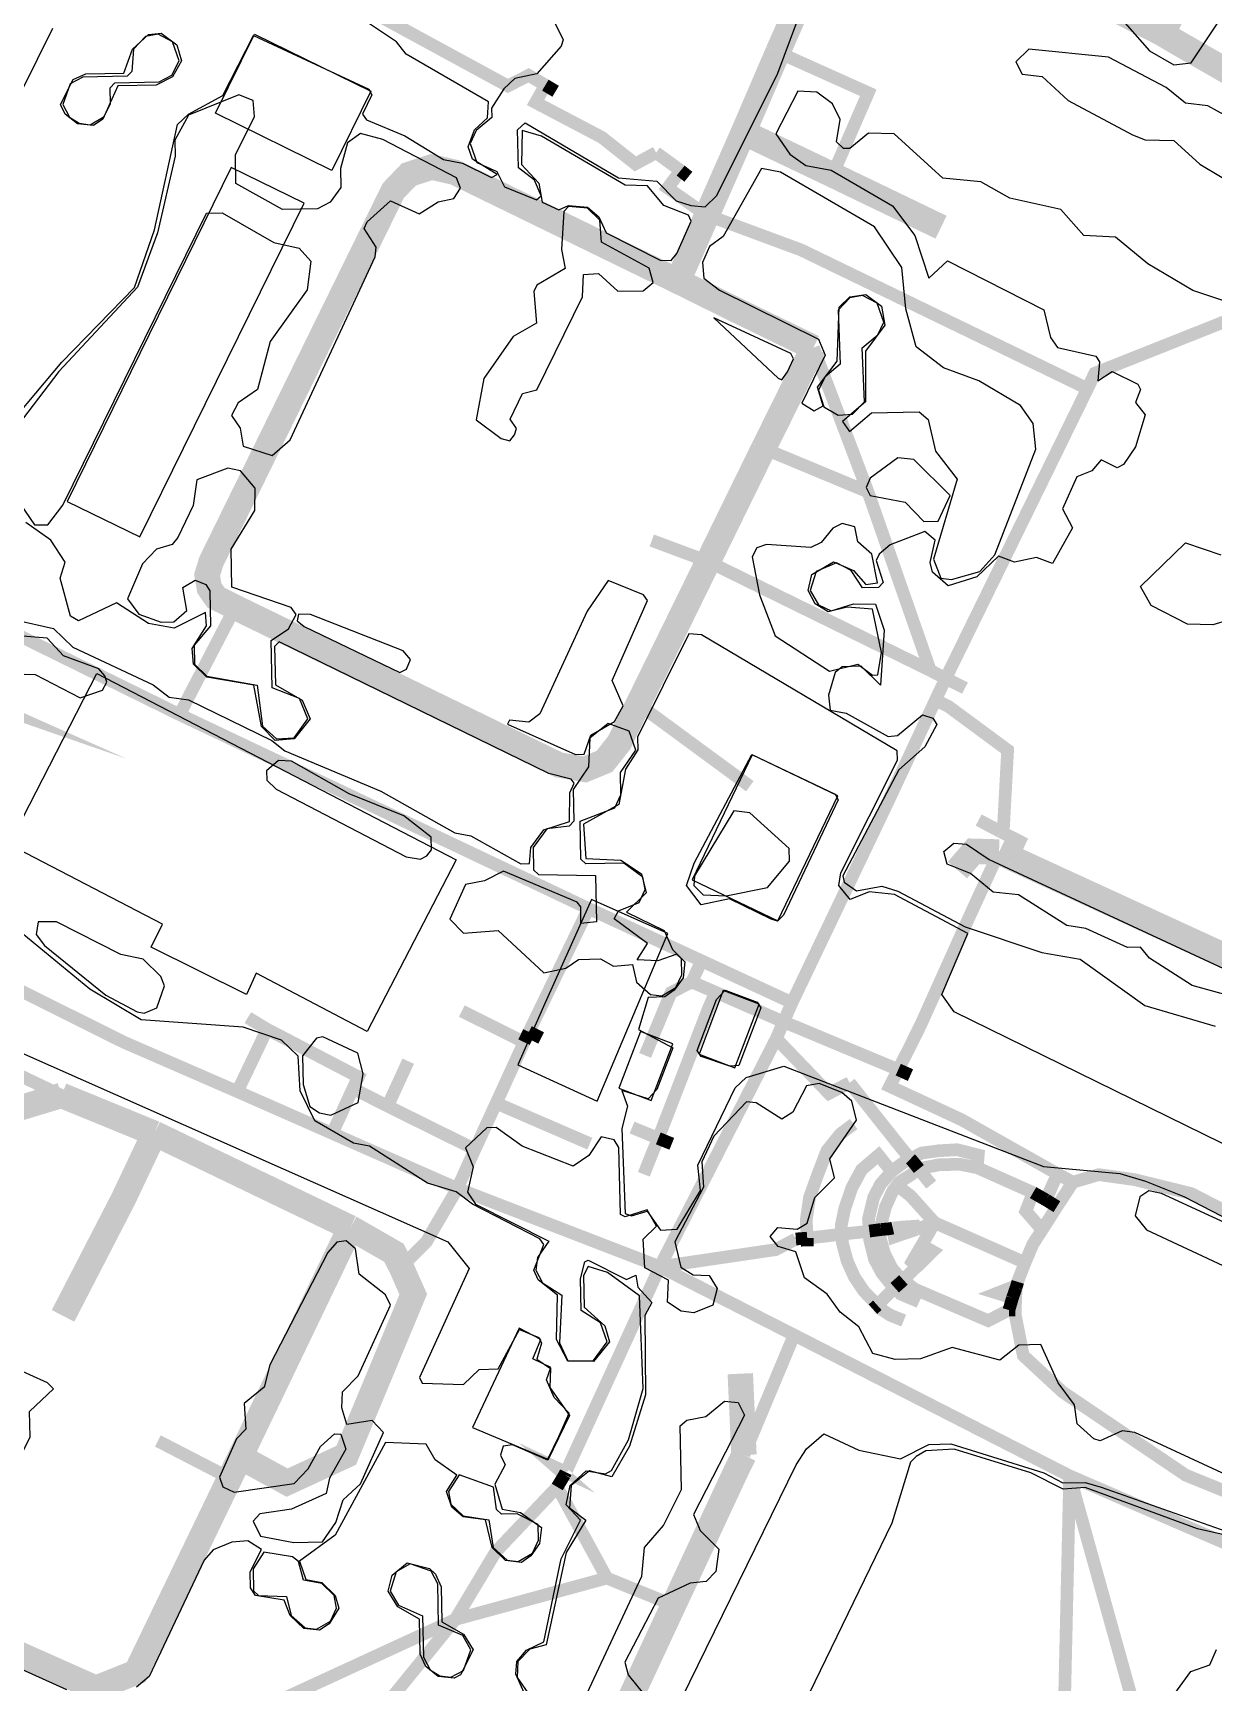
# Model space of a CAD drawing. Extents: x 1764 to 2708, y -3060 to -2272.
# Drawn here: x 2184.8 to 2370.6, y -2792.6 to -2533.1 of the extents above; entities that cross this region are included whole.
import ezdxf

# ---------------------------------------------------------------- set-up
doc = ezdxf.new("R2010")
doc.units = 0
for name, color, linetype in [('DOR_DOROZHKA', 30, 'CONTINUOUS'), ('DOR_LESTNICA', 1, 'CONTINUOUS'), ('DOR_PROEZD', 9, 'CONTINUOUS'), ('PL_DETSKAYA', 3, 'CONTINUOUS'), ('PL_SPORT', 3, 'CONTINUOUS'), ('PL_VORKAUT', 3, 'CONTINUOUS'), ('ZEL_DEREVYA', 94, 'CONTINUOUS'), ('ZEL_TRAVA', 82, 'CONTINUOUS')]:
    doc.layers.add(name, color=color, linetype=linetype)

msp = doc.modelspace()

# ---------------------------------------------------------------- linework, layer by layer
at = {"layer": 'DOR_DOROZHKA', "const_width": 2}
for points in [[(2186.429, -2476.14), (2203.315, -2484.38), (2239.935, -2530.713), (2259.576, -2541.394), (2262.842, -2539.723), (2265.476, -2541.267)], [(2302.083, -2536.074), (2316.329, -2542.469), (2310.705, -2555.398)], [(2282.915, -2551.896), (2279.652, -2553.667), (2274.358, -2549.479), (2263.935, -2544.002), (2265.476, -2541.267)], [(2290.932, -2561.728), (2290.832, -2561.73), (2284.736, -2557.46), (2286.778, -2554.714)], [(2350.853, -2589.048), (2352.001, -2586.622), (2379.678, -2575.619), (2387.707, -2576.746), (2393.815, -2563.107), (2401.569, -2556.136)], [(2290.932, -2561.728), (2305.758, -2567.211), (2350.853, -2589.048)], [(2307.691, -2582.577), (2316.286, -2605.303)], [(2328.526, -2634.654), (2350.853, -2589.048)], [(2299.829, -2598.455), (2316.286, -2605.303)], [(2316.286, -2605.303), (2326.098, -2633.406)], [(2282.233, -2612.943), (2291.109, -2616.253)], [(2291.109, -2616.253), (2326.098, -2633.406)], [(2207.886, -2640.362), (2209.326, -2637.53), (2216.626, -2623.465)], [(2179.065, -2626.177), (2207.886, -2640.362)], [(2174.005, -2637.393), (2177.533, -2638.617), (2174.098, -2637.09)], [(2326.098, -2633.406), (2328.526, -2634.654)], [(2326.9, -2638.091), (2328.526, -2634.654)], [(2328.526, -2634.654), (2331.561, -2636.189)], [(2304.316, -2685.704), (2319.632, -2653.656), (2326.9, -2638.091)], [(2207.886, -2640.362), (2272.279, -2670.888)], [(2280.088, -2638.702), (2297.677, -2651.629)], [(2321.052, -2696.248), (2322.588, -2693.213), (2324.601, -2689.167), (2332.143, -2672.396), (2336.921, -2661.987)], [(2262.894, -2690.301), (2272.279, -2670.888)], [(2272.279, -2670.888), (2290.066, -2679.108)], [(2170.169, -2677.496), (2198.994, -2691.881), (2216.973, -2699.697)], [(2290.066, -2679.108), (2304.316, -2685.704)], [(2281.183, -2694.008), (2285.272, -2684.114), (2288.537, -2682.443)], [(2283.266, -2707.069), (2291.13, -2686.689), (2292.274, -2684.063)], [(2252.317, -2687.027), (2262.128, -2691.918)], [(2302.981, -2688.734), (2304.316, -2685.704)], [(2174.217, -2688.915), (2176.028, -2693.979), (2189.271, -2700.296)], [(2216.973, -2699.697), (2221.663, -2689.891)], [(2218.622, -2688.056), (2221.663, -2689.891)], [(2221.663, -2689.891), (2236.033, -2697.384), (2235.171, -2699.204)], [(2262.128, -2691.918), (2262.894, -2690.301)], [(2262.894, -2690.301), (2264.815, -2691.26)], [(2301.837, -2691.36), (2302.981, -2688.734)], [(2257.733, -2701.518), (2262.128, -2691.918)], [(2283.503, -2727.275), (2301.837, -2691.36)], [(2301.837, -2691.36), (2310.127, -2699.986), (2313.393, -2698.314)], [(2240.634, -2701.987), (2243.883, -2694.914)], [(2346.221, -2712.713), (2331.028, -2704.137), (2319.709, -2698.878), (2321.052, -2696.248)], [(2216.973, -2699.697), (2231.922, -2706.278)], [(2231.922, -2706.278), (2235.171, -2699.204)], [(2235.171, -2699.204), (2240.634, -2701.987)], [(2240.634, -2701.987), (2254.389, -2708.794)], [(2254.389, -2708.794), (2257.733, -2701.518)], [(2257.733, -2701.518), (2272.479, -2707.903)], [(2314.034, -2704.804), (2311.966, -2706.349), (2309.822, -2708.997), (2308.306, -2712.932), (2307.079, -2716.36), (2306.557, -2719.973), (2306.718, -2722.771)], [(2231.922, -2706.278), (2251.62, -2714.957)], [(2280.987, -2712.722), (2282.22, -2709.593), (2283.266, -2707.069)], [(2251.62, -2714.957), (2254.389, -2708.794)], [(2319.998, -2712.279), (2317.942, -2709.722), (2315.289, -2711.981), (2313.75, -2714.815), (2312.621, -2718.141), (2312.077, -2720.754), (2312.207, -2722.152)], [(2319.998, -2712.279), (2321.77, -2710.94), (2322.957, -2710.314)], [(2322.957, -2710.314), (2324.738, -2709.375), (2327.432, -2709.017), (2330.33, -2708.854), (2333.649, -2709.683), (2333.492, -2711.687)], [(2319.998, -2712.279), (2318.241, -2714.318), (2317.184, -2716.342), (2316.358, -2719.761), (2316.499, -2721.659)], [(2320.846, -2714.462), (2321.235, -2713.953), (2322.716, -2713.021), (2324.292, -2711.886)], [(2324.292, -2711.886), (2324.49, -2711.782), (2327.579, -2711.215), (2330.779, -2711.146), (2333.492, -2711.687)], [(2333.492, -2711.687), (2342.281, -2715.599)], [(2346.221, -2712.713), (2348.549, -2713.963)], [(2348.549, -2713.963), (2352.626, -2712.775), (2358.246, -2713.554), (2367.198, -2715.761), (2399.474, -2732.373), (2406.597, -2737.922)], [(2242.783, -2727.354), (2246.797, -2723.266), (2247.471, -2722.05), (2251.62, -2714.957)], [(2251.62, -2714.957), (2283.503, -2727.275)], [(2318.295, -2721.421), (2318.284, -2720.921), (2319.019, -2717.903), (2320.165, -2715.377), (2320.846, -2714.462)], [(2320.846, -2714.462), (2322.983, -2716.117), (2326.776, -2720.337)], [(2343.709, -2721.472), (2341.144, -2718.526), (2342.281, -2715.599)], [(2342.281, -2715.599), (2344.308, -2716.756)], [(2346.031, -2717.82), (2348.549, -2713.963)], [(2343.709, -2721.472), (2346.031, -2717.82)], [(2321.868, -2729.348), (2321.053, -2728.665), (2320.027, -2727.486), (2318.877, -2725.21), (2318.225, -2722.823), (2318.295, -2721.421)], [(2320.19, -2721.179), (2320.421, -2722.575), (2323.897, -2721.4)], [(2323.897, -2721.4), (2326.776, -2720.337)], [(2324.751, -2723.882), (2326.776, -2720.337)], [(2326.776, -2720.337), (2341.019, -2726.633)], [(2341.019, -2726.633), (2342.256, -2723.704), (2343.709, -2721.472)], [(2283.503, -2727.275), (2301.754, -2724.579), (2304.92, -2722.91)], [(2306.746, -2724.071), (2306.718, -2722.771)], [(2317.752, -2733.338), (2317.034, -2732.554), (2315.602, -2731.084), (2314.154, -2728.914), (2312.998, -2726.337), (2312.235, -2723.452), (2312.207, -2722.152)], [(2320.494, -2730.578), (2319.778, -2729.893), (2318.442, -2728.221), (2317.294, -2726.045), (2316.527, -2722.96), (2316.499, -2721.659)], [(2324.751, -2723.882), (2323.207, -2726.517), (2323.925, -2727.302)], [(2339.597, -2730.265), (2341.019, -2726.633)], [(2268.693, -2759.612), (2283.503, -2727.275)], [(2283.503, -2727.275), (2304.646, -2738.024)], [(2320.494, -2730.578), (2321.415, -2731.558), (2323.435, -2732.415), (2324.105, -2731)], [(2321.868, -2729.348), (2323.498, -2730.713), (2324.105, -2731)], [(2324.105, -2731), (2335.213, -2735.763), (2338.479, -2734.091)], [(2339.597, -2730.265), (2336.62, -2731.43), (2339.038, -2732.178)], [(2339.479, -2734.07), (2339.603, -2730.565)], [(2339.603, -2730.565), (2339.597, -2730.265)], [(2317.752, -2733.338), (2318.163, -2733.83), (2319.786, -2734.895), (2321.906, -2735.75)], [(2387.653, -2768.747), (2366.355, -2760.103), (2346.962, -2747.015), (2340.735, -2741.246), (2339.498, -2734.97), (2339.479, -2734.07)], [(2296.75, -2756.904), (2304.646, -2738.024)], [(2304.646, -2738.024), (2348.048, -2760.198)], [(2204.454, -2754.696), (2215.786, -2760.555)], [(2268.693, -2759.612), (2267.278, -2758.942), (2268.502, -2760.016)], [(2267.343, -2761.942), (2268.502, -2760.016)], [(2268.502, -2760.016), (2268.693, -2759.612)], [(2322.019, -2852.108), (2342.056, -2811.655), (2347.12, -2800.639), (2348.048, -2760.198)], [(2348.048, -2760.198), (2362.904, -2813.405)], [(2348.048, -2760.198), (2375.821, -2772.205)], [(2251.285, -2782.8), (2257.659, -2772.157), (2267.343, -2761.942)], [(2267.343, -2761.942), (2275.157, -2776.281)], [(2251.285, -2782.8), (2275.157, -2776.281)], [(2275.157, -2776.281), (2285.655, -2780.556)], [(2190.656, -2810.724), (2251.285, -2782.8)], [(2212.107, -2831.071), (2251.285, -2782.8)]]:
    msp.add_lwpolyline(points, dxfattribs=at)
at = {"layer": 'DOR_LESTNICA', "const_width": 2}
for points in [[(2265.476, -2541.267), (2267.098, -2542.232)], [(2282.915, -2551.896), (2286.778, -2554.714)], [(2286.778, -2554.714), (2288, -2555.688)], [(2326.9, -2638.091), (2328.921, -2639.048), (2338.275, -2645.95), (2337.632, -2657.87), (2337.152, -2658.781)], [(2333.711, -2656.954), (2337.152, -2658.781)], [(2337.152, -2658.781), (2340.186, -2660.316), (2338.943, -2662.944)], [(2288.537, -2682.443), (2290.066, -2679.108)], [(2288.537, -2682.443), (2292.274, -2684.063)], [(2292.274, -2684.063), (2294.294, -2684.92), (2302.981, -2688.734)], [(2302.981, -2688.734), (2305.1, -2689.589), (2321.052, -2696.248)], [(2321.052, -2696.248), (2322.972, -2697.107)], [(2313.393, -2698.314), (2317.199, -2703.135), (2321.107, -2708.053), (2322.957, -2710.314)], [(2279.127, -2705.358), (2283.266, -2707.069)], [(2283.266, -2707.069), (2285.386, -2707.924)], [(2322.957, -2710.314), (2323.264, -2710.608), (2324.292, -2711.886)], [(2324.292, -2711.886), (2324.498, -2712.182), (2326.246, -2714.345)], [(2344.308, -2716.756), (2345.547, -2713.928), (2346.221, -2712.713)], [(2344.308, -2716.756), (2346.031, -2717.82)], [(2316.499, -2721.659), (2318.295, -2721.421)], [(2318.295, -2721.421), (2319.693, -2721.29), (2320.19, -2721.179)], [(2320.19, -2721.179), (2321.488, -2721.051), (2323.686, -2720.904), (2323.897, -2721.4)], [(2304.92, -2722.91), (2306.718, -2722.771)], [(2306.718, -2722.771), (2310.011, -2722.4), (2312.207, -2722.152)], [(2312.207, -2722.152), (2315.501, -2721.781), (2316.499, -2721.659)], [(2323.925, -2727.302), (2324.318, -2726.993), (2326.473, -2724.846), (2324.751, -2723.882)], [(2321.868, -2729.348), (2322.944, -2728.224), (2323.925, -2727.302)], [(2317.752, -2733.338), (2320.2, -2730.884), (2320.494, -2730.578)], [(2320.494, -2730.578), (2321.868, -2729.348)], [(2339.038, -2732.178), (2339.603, -2730.565)], [(2339.603, -2730.565), (2339.884, -2729.659)], [(2317.065, -2733.954), (2317.752, -2733.338)], [(2338.479, -2734.091), (2339.038, -2732.178)], [(2338.479, -2734.091), (2339.479, -2734.07)]]:
    msp.add_lwpolyline(points, dxfattribs=at)
at = {"layer": 'DOR_PROEZD', "const_width": 4}
for points in [[(2302.083, -2536.074), (2306.757, -2525.467), (2307.042, -2524.761), (2312.113, -2514.046), (2316.116, -2509.457), (2326.229, -2514.441), (2328.051, -2515.402)], [(2328.051, -2515.402), (2343.531, -2523.372), (2362.652, -2533.164)], [(2362.652, -2533.164), (2366.878, -2524.969), (2368.219, -2522.238)], [(2362.652, -2533.164), (2364.578, -2534.323), (2384.03, -2545.509), (2386.056, -2546.666)], [(2296.653, -2548.698), (2302.083, -2536.074)], [(2290.932, -2561.728), (2291.312, -2560.819), (2291.408, -2560.617), (2296.653, -2548.698)], [(2296.653, -2548.698), (2310.705, -2555.398)], [(2286.354, -2572.132), (2251.165, -2554.983), (2247.546, -2554.161), (2243.969, -2555.339), (2241.523, -2557.893), (2212.868, -2616.242), (2212.213, -2618.358), (2212.559, -2620.451), (2213.591, -2621.93), (2216.626, -2623.465)], [(2310.705, -2555.398), (2327.792, -2563.633)], [(2286.354, -2572.132), (2289.12, -2565.869), (2290.932, -2561.728)], [(2286.354, -2572.132), (2295.86, -2576.829), (2307.691, -2582.577)], [(2299.829, -2598.455), (2307.691, -2582.577)], [(2291.109, -2616.253), (2299.829, -2598.455)], [(2216.626, -2623.465), (2267.589, -2648.277), (2271.706, -2648.989), (2274.78, -2647.722), (2277.118, -2644.77), (2291.109, -2616.253)], [(2330.379, -2664.83), (2332.916, -2661.874), (2336.921, -2661.987)], [(2336.921, -2661.987), (2338.943, -2662.944)], [(2338.943, -2662.944), (2367.238, -2675.94), (2388.257, -2685.591), (2396.038, -2689.125), (2397.96, -2690.084)], [(2169.225, -2698.628), (2173.248, -2699.641), (2182.512, -2702.343), (2189.271, -2700.296)], [(2189.271, -2700.296), (2203.908, -2706.283)], [(2189.521, -2735.009), (2199.028, -2716.594), (2203.908, -2706.283)], [(2203.908, -2706.283), (2234.745, -2721.125)], [(2217.415, -2757.218), (2234.745, -2721.125)], [(2234.745, -2721.125), (2241.634, -2725.078), (2242.783, -2727.354)], [(2217.415, -2757.218), (2224.806, -2761.26), (2234.118, -2756.957), (2244.676, -2731.616), (2242.783, -2727.354)], [(2296.173, -2744.11), (2296.75, -2756.904)], [(2215.786, -2760.555), (2217.415, -2757.218)], [(2285.655, -2780.556), (2286.324, -2779.141), (2295.599, -2759.23), (2296.75, -2756.904)], [(2165.09, -2780.46), (2194.689, -2793.628), (2201.038, -2791.089), (2215.786, -2760.555)], [(2256.021, -2844.53), (2258.028, -2840.184), (2267.394, -2819.871), (2276.858, -2799.456), (2285.655, -2780.556)]]:
    msp.add_lwpolyline(points, dxfattribs=at)
at = {"layer": 'PL_DETSKAYA'}
for points in [[(2288.591, -2666.363), (2302.075, -2672.803), (2311.523, -2653.125), (2298.033, -2646.686)], [(2265.854, -2757.579), (2267.578, -2754.016), (2269.207, -2750.33), (2266.882, -2747.859), (2265.653, -2745.054), (2266.319, -2743.139), (2263.51, -2741.793), (2264.749, -2738.753), (2261.329, -2736.94), (2254.026, -2752.564)]]:
    msp.add_lwpolyline(points, close=True, dxfattribs=at)
at = {"layer": 'PL_SPORT'}
for points in [[(2216.014, -2554.251), (2190.173, -2606.79), (2201.629, -2612.396), (2227.47, -2559.868)], [(2237.436, -2690.258), (2219.959, -2681.037), (2218.977, -2683.175), (2218.399, -2684.422), (2203.409, -2676.947), (2205.183, -2673.339), (2181.036, -2660.803), (2194.857, -2633.909), (2251.427, -2663.23)], [(2272.719, -2669.477), (2265.159, -2686.314), (2261.165, -2695.513), (2273.635, -2701.196), (2284.767, -2674.793)], [(2295.337, -2695.953), (2299.154, -2685.953), (2293.492, -2683.807), (2289.681, -2693.807)], [(2277.021, -2699.146), (2282.123, -2701.103), (2285.544, -2692.183), (2280.442, -2690.237)]]:
    msp.add_lwpolyline(points, close=True, dxfattribs=at)
at = {"layer": 'PL_VORKAUT'}
msp.add_lwpolyline([(2231.869, -2554.688), (2213.548, -2545.701), (2219.681, -2533.24), (2238.002, -2542.227)], close=True, dxfattribs=at)
at = {"layer": 'ZEL_DEREVYA'}
for points in [[(2266.071, -2529.67), (2268.293, -2534.124), (2267.981, -2535.131), (2264.156, -2539.466), (2260.67, -2540.208), (2258.954, -2541.83), (2257.019, -2544.873), (2257.052, -2546.373), (2254.595, -2548.427), (2253.638, -2550.449), (2254.703, -2553.428), (2257.86, -2554.86), (2259.038, -2557.253), (2264.085, -2559.311), (2264.822, -2558.712), (2263.768, -2556.233), (2261.225, -2554.287), (2261.095, -2548.287), (2262.322, -2547.176), (2277.017, -2555.864), (2283.032, -2556.401), (2286.1, -2559.503), (2288.367, -2560.204), (2290.622, -2560.406), (2292.501, -2558.614), (2302.091, -2539.397), (2305.085, -2531.328)], [(2356.014, -2530.644), (2360.629, -2535.881), (2364.428, -2538.05), (2367.173, -2537.741), (2372.1, -2530.38)], [(2381.972, -2551.261), (2369.821, -2544.52), (2366.31, -2544.096), (2363.255, -2541.661), (2354.147, -2536.855), (2341.614, -2535.625), (2339.572, -2537.587), (2340.573, -2539.566), (2343.707, -2539.915), (2347.79, -2543.662), (2357.913, -2549.113), (2359.932, -2549.903), (2364.435, -2549.973), (2368.519, -2553.72), (2372.066, -2555.811)], [(2179.558, -2602.576), (2185.023, -2610.462), (2187.15, -2610.5), (2189.5, -2607.364), (2212.103, -2561.435), (2214.603, -2561.381), (2222.708, -2566.042), (2226.73, -2566.955), (2228.525, -2569.001), (2227.956, -2573.516), (2222.128, -2581.646), (2220.124, -2589.193), (2217.125, -2591.259), (2216.043, -2593.283), (2217.42, -2595.255), (2217.899, -2598.121), (2222.432, -2599.565), (2225.297, -2597.085), (2238.682, -2568.281), (2238.816, -2566.778), (2236.918, -2563.817), (2237.396, -2562.806), (2241.076, -2559.475), (2245.623, -2561.545), (2248.584, -2559.646), (2251.073, -2559.092), (2252.122, -2557.485), (2251.504, -2555.873), (2239.867, -2549.829), (2236.345, -2548.905), (2234.293, -2550.367), (2233.212, -2554.392), (2233.277, -2557.392), (2231.576, -2559.68), (2229.597, -2560.724), (2224.097, -2560.842), (2216.755, -2556.749), (2216.657, -2552.249), (2219.695, -2546.18), (2219.474, -2543.683), (2217.204, -2542.815), (2209.268, -2545.988), (2207.103, -2549.954), (2207.157, -2552.454), (2204.416, -2564.519), (2201.266, -2573.092), (2188.88, -2586.366), (2179.961, -2598.065)], [(2374.501, -2575.936), (2367.447, -2573.587), (2360.353, -2569.404), (2355.259, -2565.179), (2350.252, -2564.954), (2346.661, -2560.862), (2338.618, -2559.035), (2334.06, -2556.465), (2328.045, -2555.928), (2320.39, -2548.923), (2316.386, -2548.843), (2313.436, -2551.241), (2312.436, -2551.263), (2311.329, -2550.203), (2311.92, -2546.688), (2310.7, -2544.213), (2308.241, -2542.349), (2305.237, -2542.205), (2301.796, -2548.908), (2303.95, -2552.113), (2306.49, -2553.893), (2310.508, -2554.64), (2320.135, -2560.268), (2323.654, -2564.945), (2325.883, -2571.65), (2328.826, -2568.918), (2344.001, -2576.636), (2345.012, -2580.992), (2346.13, -2582.593), (2352.162, -2583.922), (2352.765, -2584.826), (2352.497, -2587.834), (2354.716, -2586.368), (2358.761, -2588.324), (2359.196, -2589.19), (2358.406, -2591.208), (2359.949, -2593.176), (2358.391, -2598.212), (2356.533, -2601.003), (2355.544, -2601.525), (2353.015, -2600.246), (2351.552, -2601.986), (2349.154, -2602.914), (2346.929, -2607.964), (2348.494, -2610.932), (2345.364, -2616.586), (2342.842, -2615.64), (2339.357, -2616.382), (2336.835, -2615.436), (2333.403, -2618.679), (2328.932, -2620.109), (2326.466, -2617.912), (2326.1, -2616.419), (2326.858, -2612.9), (2325.244, -2611.518), (2319.787, -2613.637), (2318.067, -2615.091), (2317.589, -2616.102), (2318.665, -2619.581), (2317.931, -2620.347), (2315.431, -2620.401), (2313.621, -2617.689), (2311.344, -2616.487), (2308.121, -2617.808), (2307.186, -2620.829), (2308.484, -2623.053), (2310.506, -2624.009), (2313.985, -2622.934), (2317.488, -2622.983), (2318.827, -2627.081), (2318.263, -2635.723), (2315.197, -2632.746), (2312.197, -2632.811), (2311.133, -2633.751), (2310.042, -2637.276), (2310.344, -2639.646), (2312.856, -2640.134), (2319.439, -2643.827), (2320.935, -2643.628), (2324.867, -2640.374), (2326.505, -2640.923), (2327.151, -2641.909), (2325.227, -2645.453), (2321.136, -2649.043), (2312.325, -2665.742), (2312.513, -2666.738), (2314.461, -2668.114), (2318.446, -2667.361), (2320.965, -2668.14), (2331.591, -2673.747), (2343.686, -2677.821), (2349.711, -2678.858), (2359.874, -2686.142), (2370.95, -2689.405)], [(2373.071, -2625.492), (2370.585, -2626.213), (2366.581, -2626.133), (2360.889, -2623.171), (2359.199, -2620.206), (2366.304, -2613.299), (2371.848, -2615.18)], [(2375.506, -2761.344), (2358.325, -2753.378), (2356.318, -2753.088), (2352.85, -2754.663), (2351.843, -2754.352), (2349.207, -2751.991), (2348.809, -2748.998), (2346.233, -2745.551), (2343.518, -2739.524), (2340.018, -2739.599), (2337.068, -2741.997), (2329.521, -2739.993), (2324.557, -2741.768), (2320.556, -2741.854), (2317.034, -2740.93), (2314.859, -2736.724), (2311.891, -2734.412), (2309.829, -2731.58), (2306.272, -2729.031), (2304.933, -2724.933), (2302.163, -2724.075), (2300.878, -2722.519), (2302.098, -2721.075), (2305.105, -2721.344), (2306.711, -2720.392), (2307.916, -2716.364), (2311.018, -2713.295), (2310.286, -2710.309), (2314.49, -2704.215), (2313.759, -2701.23), (2312.145, -2699.847), (2308.612, -2698.423), (2306.619, -2698.799), (2304.457, -2702.931), (2302.731, -2704.052), (2298.673, -2701.472), (2297.169, -2701.338), (2292.032, -2706.702), (2290.119, -2710.745), (2290.372, -2714.742), (2285.888, -2723.343), (2286.808, -2727.325), (2288.752, -2728.534), (2291.256, -2728.646), (2292.551, -2730.703), (2291.858, -2733.344), (2288.882, -2734.534), (2286.874, -2734.244), (2284.719, -2732.873), (2284.851, -2729.369), (2281.141, -2727.448), (2280.877, -2722.951), (2283.001, -2720.904), (2281.527, -2718.31), (2278.05, -2719.427), (2277.291, -2719.026), (2277.064, -2708.526), (2276.287, -2707.292), (2274.276, -2706.835), (2272.338, -2709.753), (2269.873, -2711.433), (2261.8, -2708.272), (2257.735, -2705.358), (2256.235, -2705.391), (2252.885, -2708.548), (2254.117, -2711.523), (2253.203, -2715.545), (2254.494, -2717.435), (2266.002, -2723.272), (2264.264, -2725.811), (2263.974, -2727.819), (2265.017, -2729.797), (2268.06, -2731.732), (2267.722, -2739.244), (2269.035, -2742.092), (2273.036, -2742.047), (2275.223, -2739.082), (2274.158, -2736.103), (2271.114, -2734.168), (2271.006, -2729.167), (2271.7, -2726.526), (2272.193, -2726.224), (2278.262, -2729.261), (2279.749, -2728.603), (2280.039, -2730.473), (2282.26, -2732.926), (2281.137, -2734.952), (2281.24, -2747.456), (2278.746, -2755.514), (2275.932, -2760.327), (2272.41, -2759.403), (2269.542, -2761.716), (2269.284, -2765.223), (2271.828, -2767.17), (2268.769, -2772.238), (2265.624, -2786.814), (2263.011, -2787.454), (2261.136, -2789.412), (2261.023, -2791.916), (2263.088, -2794.873)], [(2266.025, -2807.316), (2280.689, -2775.983), (2281.092, -2771.472), (2284.103, -2768.03), (2286.898, -2762.342), (2286.682, -2752.341), (2287.745, -2751.401), (2290.735, -2750.836), (2293.684, -2748.438), (2295.815, -2748.642), (2296.817, -2750.621), (2288.818, -2766.302), (2289.872, -2768.781), (2292.77, -2771.72), (2292.346, -2775.231), (2290.796, -2776.848), (2288.3, -2777.069), (2283.223, -2779.43), (2277.981, -2789.548), (2278.524, -2791.538), (2280.922, -2794.487)], [(2285.665, -2797.887), (2304.99, -2758.449), (2306.603, -2755.913), (2309.304, -2753.603), (2314.862, -2756.151), (2321.395, -2757.511), (2325.848, -2755.247), (2329.348, -2755.171), (2343.954, -2759.691), (2346.99, -2761.293), (2350.49, -2761.218), (2353.008, -2761.997), (2376.197, -2770.167)]]:
    msp.add_lwpolyline(points, dxfattribs=at)
for points in [[(2192.037, -2547.278), (2193.793, -2547.49), (2196.016, -2546.191), (2196.973, -2544.17), (2196.919, -2541.669), (2197.652, -2540.903), (2204.653, -2540.752), (2206.631, -2539.709), (2207.833, -2537.431), (2206.768, -2534.453), (2204.491, -2533.251), (2202.498, -2533.628), (2200.622, -2535.586), (2200.365, -2539.094), (2199.631, -2539.86), (2192.631, -2540.011), (2190.652, -2541.054), (2189.472, -2544.332), (2190.515, -2546.31)], [(2258.518, -2596.868), (2259.902, -2597.255), (2260.632, -2596.322), (2260.944, -2595.315), (2259.911, -2593.836), (2261.867, -2589.792), (2264.148, -2589.242), (2271.335, -2574.579), (2271.468, -2571.075), (2273.841, -2570.94), (2276.902, -2573.709), (2280.903, -2573.622), (2282.459, -2572.338), (2281.827, -2570.101), (2274.318, -2566.011), (2274.076, -2562.514), (2272.118, -2560.639), (2269.11, -2560.37), (2268.376, -2561.136), (2268.006, -2567.147), (2268.571, -2570.137), (2264.125, -2572.734), (2263.646, -2573.745), (2264.088, -2578.738), (2260.422, -2580.818), (2255.771, -2587.422), (2254.578, -2593.951)], [(2311.592, -2593.22), (2313.84, -2593.088), (2315.715, -2591.13), (2315.365, -2582.633), (2317.822, -2580.579), (2318.779, -2578.557), (2317.714, -2575.578), (2315.437, -2574.377), (2313.444, -2574.754), (2311.569, -2576.712), (2311.919, -2585.209), (2309.462, -2587.263), (2308.505, -2589.284), (2309.312, -2591.893)], [(2325.085, -2609.937), (2327.335, -2609.889), (2329.207, -2605.846), (2323.499, -2600.216), (2320.992, -2599.937), (2316.641, -2603.116), (2316.007, -2604.63), (2316.618, -2605.868), (2322.143, -2606.916)], [(2223.146, -2644.157), (2225.894, -2644.014), (2228.081, -2641.048), (2226.761, -2637.825), (2222.473, -2636.167), (2222.311, -2628.666), (2225.023, -2626.857), (2226.224, -2624.58), (2225.451, -2623.513), (2216.127, -2620.296), (2215.997, -2614.295), (2219.701, -2608.212), (2219.792, -2604.708), (2217.482, -2602.007), (2215.471, -2601.55), (2210.592, -2603.406), (2210.012, -2607.421), (2207.62, -2612.475), (2206.727, -2613.578), (2204.241, -2614.299), (2202.039, -2616.598), (2199.658, -2622.152), (2201.46, -2624.531), (2204.989, -2625.789), (2206.99, -2625.746), (2209.035, -2623.951), (2208.373, -2620.338), (2210.349, -2619.17), (2211.991, -2619.885), (2212.637, -2620.871), (2212.756, -2626.372), (2210.154, -2629.429), (2210.219, -2632.43), (2212.177, -2634.305), (2220.087, -2635.718), (2220.936, -2642.203)], [(2169.3, -2646.821), (2171.427, -2646.858), (2175.377, -2644.438), (2181.654, -2633.964), (2185.158, -2634.055), (2192.241, -2637.737), (2195.716, -2636.495), (2196.439, -2635.229), (2196.084, -2634.236), (2195.144, -2633.172), (2189.597, -2631.124), (2187.035, -2628.345), (2182.524, -2627.942), (2169.376, -2621.389), (2167.372, -2621.266), (2166.479, -2622.369), (2166.511, -2623.869), (2170.002, -2627.212), (2173.539, -2628.845), (2173.975, -2629.711), (2170.781, -2636.283), (2170.212, -2640.798), (2168.121, -2644.345)], [(2282.046, -2684.406), (2283.801, -2684.618), (2286.024, -2683.319), (2286.981, -2681.297), (2286.927, -2678.797), (2286.161, -2678.063), (2283.182, -2679.128), (2279.927, -2678.949), (2281.539, -2676.412), (2276.286, -2672.524), (2277.009, -2671.257), (2280.232, -2669.937), (2281.189, -2667.915), (2280.812, -2665.923), (2277.847, -2663.735), (2271.847, -2663.865), (2271.08, -2663.131), (2270.951, -2657.131), (2276.408, -2655.012), (2277.365, -2652.99), (2277.289, -2649.49), (2279.714, -2645.936), (2278.649, -2642.957), (2275.371, -2641.777), (2272.503, -2644.091), (2272.267, -2648.598), (2269.843, -2652.152), (2269.951, -2657.153), (2269.217, -2657.919), (2265.724, -2658.328), (2263.537, -2661.293), (2263.612, -2664.793), (2264.379, -2665.527), (2273.387, -2665.708), (2273.544, -2672.958), (2271.049, -2673.262), (2271.076, -2670.635), (2270.476, -2669.898), (2258.864, -2664.979), (2255.896, -2666.544), (2252.907, -2667.109), (2250.44, -2672.582), (2252.572, -2674.787), (2258.066, -2674.335), (2265.214, -2681.017), (2268.699, -2680.275), (2270.671, -2678.898), (2274.171, -2678.823), (2276.196, -2679.946), (2279.193, -2679.715), (2279.836, -2682.452)], [(2243.557, -2662.725), (2245.816, -2663.094), (2246.806, -2662.572), (2247.536, -2661.639), (2247.493, -2659.639), (2243.169, -2656.314), (2234.589, -2652.831), (2225.473, -2647.691), (2223.469, -2647.568), (2221.587, -2649.193), (2221.619, -2650.693), (2223.067, -2652.079)], [(2290.336, -2668.718), (2293.967, -2668.89), (2300.442, -2667.583), (2303.937, -2663.422), (2303.894, -2661.422), (2297.686, -2655.803), (2295.179, -2655.524), (2288.98, -2665.746), (2288.845, -2667.25)], [(2372.846, -2684.528), (2367.309, -2682.98), (2360.589, -2678.706), (2359.176, -2676.986), (2357.176, -2677.029), (2350.607, -2674.003), (2347.596, -2673.568), (2339.987, -2668.729), (2335.976, -2668.316), (2332.411, -2665.391), (2328.752, -2663.886), (2328.25, -2661.896), (2329.807, -2660.612), (2331.81, -2660.735), (2335.365, -2663.16), (2376.803, -2682.442), (2378.083, -2683.831), (2377.35, -2684.598)], [(2201.188, -2687.153), (2202.318, -2687.379), (2204.3, -2686.502), (2205.476, -2683.058), (2204.944, -2681.569), (2202.134, -2678.878), (2198.616, -2678.121), (2188.5, -2673.003), (2185.623, -2672.982), (2185.292, -2674.99), (2186.58, -2676.713), (2196.253, -2684.508)], [(2229.921, -2703.041), (2231.68, -2703.42), (2236.014, -2701.409), (2236.791, -2696.889), (2235.971, -2693.655), (2230.413, -2691.107), (2229.417, -2691.296), (2227.226, -2694.095), (2227.323, -2698.595), (2228.399, -2702.073)], [(2383.778, -2733.234), (2386.412, -2733.594), (2388.299, -2732.136), (2388.911, -2729.621), (2386.768, -2726.916), (2362.515, -2715.768), (2360.504, -2715.311), (2359.107, -2716.258), (2358.338, -2719.276), (2360.137, -2721.489), (2379.34, -2730.412)], [(2225.879, -2770.664), (2230.379, -2770.566), (2232.481, -2767.519), (2233.614, -2763.993), (2236.352, -2761.433), (2240.012, -2753.349), (2238.221, -2751.47), (2234.232, -2752.099), (2233.426, -2749.49), (2233.538, -2746.986), (2235.984, -2744.432), (2241.08, -2733.316), (2240.295, -2731.707), (2236.139, -2728.42), (2235.552, -2724.431), (2234.109, -2723.211), (2232.612, -2723.41), (2231.229, -2725.024), (2222.107, -2742.73), (2221.183, -2746.252), (2218.07, -2748.821), (2218.323, -2752.817), (2216.855, -2754.35), (2214.151, -2760.412), (2214.684, -2761.901), (2216.454, -2762.78), (2225.929, -2761.408), (2228.131, -2759.109), (2230.055, -2755.566), (2232.264, -2753.6), (2233.265, -2753.62), (2234.066, -2755.979), (2231.497, -2760.537), (2230.965, -2762.966), (2225.516, -2765.419), (2220.53, -2766.193), (2219.47, -2767.3), (2220.605, -2769.694)], [(2169.941, -2774.874), (2172.816, -2774.812), (2170.564, -2772.859), (2176.014, -2760.735), (2176.88, -2760.3), (2179.912, -2761.735), (2180.816, -2761.132), (2184.332, -2754.052), (2184.245, -2750.052), (2188.003, -2746.469), (2187.067, -2745.572), (2181.509, -2743.024), (2180.438, -2743.631), (2181.326, -2746.113), (2181.014, -2747.12), (2167.698, -2771.42), (2167.741, -2773.421)], [(2259.456, -2773.44), (2261.212, -2773.652), (2263.435, -2772.353), (2264.392, -2770.332), (2264.338, -2767.832), (2261.05, -2766.152), (2258.55, -2766.206), (2257.784, -2765.472), (2257.333, -2761.98), (2251.913, -2760.013), (2250.218, -2762.634), (2250.595, -2764.627), (2252.553, -2766.502), (2256.569, -2767.124), (2257.246, -2771.487)], [(2227.671, -2784.132), (2229.426, -2784.344), (2231.649, -2783.045), (2232.606, -2781.024), (2232.23, -2779.031), (2230.271, -2777.155), (2227.384, -2776.634), (2226.61, -2773.649), (2225.678, -2772.919), (2221.159, -2772.183), (2219.465, -2774.804), (2219.541, -2778.304), (2220.307, -2779.038), (2224.688, -2779.194), (2225.461, -2782.179)], [(2248.845, -2791.679), (2250.6, -2791.891), (2252.579, -2790.848), (2253.759, -2787.57), (2252.46, -2785.347), (2248.672, -2783.678), (2248.531, -2777.178), (2247.488, -2775.199), (2244.211, -2774.019), (2241.988, -2775.318), (2241.053, -2778.34), (2242.351, -2780.563), (2246.139, -2782.232), (2246.28, -2788.733), (2247.323, -2790.711)]]:
    msp.add_lwpolyline(points, close=True, dxfattribs=at)
at = {"layer": 'ZEL_TRAVA'}
for points in [[(2187.879, -2532.36), (2158.798, -2591.018)], [(2182.52, -2593.007), (2189.347, -2584.855), (2200.766, -2573.103), (2203.905, -2564.03), (2207.549, -2547.443), (2209.265, -2545.822), (2214.705, -2542.911), (2219.502, -2533.427), (2237.695, -2541.914), (2238.131, -2542.78), (2236.695, -2545.813), (2237.299, -2546.717), (2243.357, -2549.254), (2249.44, -2552.958), (2252.454, -2553.56), (2257.005, -2555.796), (2257.871, -2555.36), (2254.025, -2552.942), (2253.315, -2550.956), (2254.342, -2548.308), (2256.385, -2546.388), (2256.498, -2543.884), (2243.579, -2536.409), (2242.036, -2534.441), (2237.468, -2531.413)], [(2181.97, -2625.453), (2188.003, -2626.823), (2191.068, -2629.758), (2203.702, -2635.655), (2206.245, -2637.601), (2209.256, -2638.037), (2222.401, -2644.423), (2224.437, -2646.046), (2239.582, -2652.389), (2251.23, -2658.974), (2253.741, -2659.42), (2261.591, -2663.837), (2262.966, -2663.807), (2263.203, -2661.3), (2265.227, -2658.505), (2269.284, -2657.167), (2269.353, -2652.663), (2269.988, -2651.149), (2269.558, -2650.533), (2266.037, -2649.65), (2223.566, -2628.889), (2222.832, -2629.656), (2222.962, -2635.656), (2227.183, -2638.066), (2228.414, -2641.041), (2225.898, -2644.18), (2222.901, -2644.412), (2220.769, -2642.207), (2219.587, -2635.729), (2212.181, -2634.472), (2210.052, -2632.433), (2209.832, -2629.937), (2212.089, -2626.386), (2211.96, -2624.263), (2207.011, -2626.746), (2202.993, -2625.999), (2197.921, -2622.773), (2191.978, -2625.57), (2190.712, -2624.847), (2189.082, -2618.879), (2189.861, -2616.361), (2187.619, -2612.907), (2183.64, -2610.117)], [(2411.284, -2727.054), (2329.879, -2687.124), (2327.903, -2684.415), (2332.031, -2674.821), (2320.475, -2668.651), (2316.464, -2668.237), (2313.489, -2669.469), (2311.691, -2667.256), (2311.981, -2665.249), (2320.937, -2647.546), (2320.904, -2646.046), (2290.077, -2627.786), (2288.072, -2627.621), (2280.004, -2643.929), (2280.047, -2645.929), (2278.112, -2648.972), (2277.064, -2654.498), (2271.462, -2657.62), (2271.828, -2662.99), (2277.336, -2663.246), (2280.635, -2665.426), (2281.366, -2668.412), (2278.264, -2671.48), (2284.205, -2674.354), (2285.519, -2677.327), (2287.438, -2679.286), (2287.158, -2681.794), (2285.783, -2683.741), (2284.305, -2684.774), (2281.681, -2684.914), (2280.164, -2689.949), (2285.563, -2692.834), (2283.036, -2699.392), (2281.65, -2700.839), (2277.494, -2699.512), (2278.423, -2701.993), (2277.499, -2705.515), (2278.038, -2718.885), (2279.046, -2719.239), (2281.532, -2718.518), (2283.598, -2721.516), (2286.22, -2721.335), (2289.882, -2715.252), (2289.463, -2711.259), (2295.37, -2699.126), (2297.086, -2697.504), (2303.051, -2695.708), (2343.913, -2711.5), (2355.943, -2712.574), (2359.972, -2713.821), (2366.026, -2716.192), (2377.663, -2722.277)], [(2262.599, -2795.384), (2260.845, -2791.419), (2260.969, -2789.416), (2262.515, -2787.631), (2265.238, -2786.322), (2267.957, -2773.256), (2270.994, -2767.188), (2268.773, -2764.734), (2269.375, -2761.72), (2271.91, -2759.414), (2274.921, -2759.849), (2275.91, -2759.327), (2278.558, -2754.518), (2280.885, -2746.463), (2280.319, -2731.843), (2275.237, -2728.159), (2272.215, -2727.224), (2271.496, -2728.657), (2271.604, -2733.657), (2274.835, -2736.589), (2275.556, -2739.074), (2273.039, -2742.214), (2269.035, -2742.133), (2267.211, -2738.754), (2267.394, -2731.747), (2264.339, -2729.311), (2263.64, -2727.826), (2265.221, -2723.79), (2264.617, -2722.885), (2253.994, -2717.445), (2251.451, -2715.499), (2246.918, -2714.096), (2237.788, -2708.291), (2235.277, -2707.844), (2229.198, -2704.307), (2226.845, -2699.606), (2226.559, -2694.109), (2223.92, -2691.581), (2217.873, -2689.544), (2201.84, -2688.39), (2193.731, -2683.562), (2183.036, -2674.789)], [(2176.881, -2690.93), (2250.12, -2723.365), (2253.462, -2727.545), (2245.662, -2744.723), (2246.098, -2745.589), (2252.607, -2745.823), (2255.056, -2743.436), (2258.056, -2743.371), (2261.423, -2737.129), (2264.453, -2738.439), (2264.889, -2739.305), (2264.109, -2741.823), (2266.309, -2743.276), (2266.207, -2746.28), (2269.304, -2750.715), (2265.87, -2757.71), (2260.316, -2755.329), (2258.819, -2755.528), (2258.433, -2756.953), (2259.132, -2758.439), (2257.53, -2761.475), (2258.659, -2765.453), (2261.546, -2765.974), (2264.849, -2768.321), (2264.569, -2770.828), (2263.194, -2772.776), (2261.716, -2773.808), (2259.208, -2773.529), (2257.08, -2771.49), (2256.069, -2767.135), (2252.557, -2766.669), (2250.772, -2765.123), (2249.885, -2762.641), (2251.539, -2760.104), (2248.11, -2757.677), (2246.681, -2755.206), (2240.297, -2754.927), (2232.358, -2769.523), (2226.777, -2773.646), (2227.756, -2776.501), (2230.268, -2776.989), (2232.396, -2779.027), (2232.94, -2781.017), (2231.408, -2783.468), (2229.93, -2784.5), (2227.423, -2784.221), (2225.294, -2782.182), (2224.325, -2779.785), (2219.807, -2779.049), (2219.03, -2777.815), (2218.976, -2775.315), (2220.775, -2771.774), (2218.62, -2770.404), (2216.123, -2770.624), (2213.148, -2771.856), (2211.766, -2773.47), (2203.073, -2791.792), (2201.108, -2793.46)], [(2378.211, -2770.791), (2368.157, -2768.507), (2350.508, -2762.051), (2347.012, -2762.293), (2341.954, -2759.735), (2329.867, -2755.994), (2325.37, -2756.258), (2323.888, -2757.123), (2322.991, -2758.06), (2320.029, -2767.629), (2277.563, -2855.092)], [(2190.111, -2793.865), (2149.191, -2775.406), (2139.612, -2771.944), (2121.934, -2764.155), (2118.452, -2765.064), (2115.001, -2767.431), (2108.513, -2779.703), (2108.777, -2784.2), (2111.402, -2786.061), (2126.057, -2792.914)], [(2363.336, -2796.209), (2367.142, -2790.999), (2370.121, -2789.934), (2371.153, -2787.535)]]:
    msp.add_lwpolyline(points, dxfattribs=at)
for points in [[(2191.789, -2547.366), (2189.838, -2545.824), (2189.139, -2544.339), (2191.138, -2540.377), (2193.12, -2539.5), (2199.12, -2539.371), (2200.456, -2535.59), (2202.991, -2533.284), (2204.987, -2533.074), (2207.445, -2534.939), (2208.166, -2537.424), (2206.762, -2539.956), (2204.164, -2541.263), (2198.163, -2541.392), (2195.775, -2546.613), (2194.296, -2547.646)], [(2283.55, -2568.813), (2285.302, -2568.858), (2286.195, -2567.755), (2288.421, -2562.704), (2288.024, -2561.712), (2284.115, -2560.213), (2281.546, -2557.1), (2278.042, -2557.009), (2264.869, -2549.289), (2261.848, -2548.396), (2261.714, -2553.776), (2264.446, -2556.719), (2264.969, -2559.709), (2267.621, -2560.903), (2269.107, -2560.203), (2272.114, -2560.472), (2273.898, -2562.018), (2275.077, -2564.493)], [(2327.779, -2618.884), (2329.41, -2619.099), (2333.885, -2617.835), (2336.246, -2615.199), (2342.723, -2598.55), (2342.303, -2594.557), (2340.324, -2591.682), (2333.737, -2587.822), (2328.19, -2585.774), (2323.866, -2582.449), (2322.236, -2576.481), (2321.595, -2569.992), (2317.33, -2563.58), (2302.511, -2554.979), (2299.497, -2554.377), (2293.475, -2565.096), (2291.341, -2566.643), (2290.228, -2569.169), (2290.449, -2571.665), (2292.907, -2573.53), (2308.499, -2581.28), (2309.553, -2583.759), (2305.882, -2591.342), (2307.825, -2592.551), (2309.226, -2591.77), (2308.328, -2588.788), (2311.408, -2584.719), (2311.724, -2576.208), (2313.44, -2574.587), (2315.933, -2574.199), (2318.392, -2576.064), (2318.956, -2579.053), (2315.876, -2583.122), (2315.882, -2591.126), (2312.28, -2594.206), (2313.398, -2595.766), (2316.837, -2592.856), (2324.337, -2592.694), (2325.781, -2593.914), (2326.889, -2598.892), (2330.32, -2603.321), (2326.59, -2615.908)], [(2302.128, -2587.421), (2302.717, -2587.659), (2303.607, -2586.389), (2304.564, -2584.367), (2304.128, -2583.501), (2292, -2577.885)], [(2316.978, -2634.125), (2317.853, -2634.106), (2318.402, -2630.592), (2317.004, -2623.744), (2312.995, -2623.455), (2310.01, -2624.187), (2307.982, -2622.938), (2306.852, -2620.837), (2307.465, -2618.322), (2310.84, -2616.331), (2313.996, -2617.681), (2315.92, -2619.89), (2317.79, -2619.6), (2316.901, -2615.117), (2314.691, -2613.163), (2314.223, -2610.797), (2312.211, -2610.299), (2310.725, -2610.998), (2308.899, -2613.289), (2307.29, -2614.074), (2300.275, -2613.558), (2298.786, -2614.091), (2298.066, -2615.524), (2299.196, -2621.502), (2301.67, -2627.952), (2310.211, -2633.521), (2314.69, -2632.423)], [(2270.224, -2646.641), (2271.599, -2646.611), (2272.659, -2643.587), (2276.364, -2641.422), (2277.729, -2638.975), (2275.976, -2635.011), (2281.539, -2622.384), (2280.936, -2621.48), (2275.385, -2619.265), (2272.071, -2624.089), (2264.583, -2640.26), (2262.86, -2641.548), (2259.852, -2641.237), (2259.49, -2641.87)], [(2242.556, -2633.732), (2243.586, -2633.209), (2244.221, -2631.695), (2243.107, -2630.302), (2228.476, -2624.615), (2226.599, -2624.572), (2226.413, -2625.576), (2227.516, -2626.47)], [(2301.05, -2672.572), (2294.478, -2669.379), (2289.995, -2670.31), (2287.679, -2667.275), (2288.936, -2663.746), (2297.988, -2646.625), (2311.13, -2652.886), (2311.566, -2653.752), (2302.954, -2671.948), (2302.057, -2672.884)], [(2294.547, -2695.725), (2290.01, -2694.155), (2289.407, -2693.251), (2292.401, -2685.182), (2293.787, -2683.735), (2298.831, -2685.627), (2299.434, -2686.531), (2295.92, -2695.612)], [(2248.597, -2791.767), (2246.646, -2790.225), (2245.769, -2788.243), (2245.65, -2782.743), (2242.232, -2780.816), (2240.719, -2778.347), (2241.332, -2775.833), (2243.707, -2773.864), (2247.229, -2774.788), (2248.166, -2775.685), (2249.042, -2777.667), (2249.161, -2783.167), (2252.58, -2785.095), (2254.092, -2787.563), (2252.093, -2791.525), (2251.104, -2792.047)]]:
    msp.add_lwpolyline(points, close=True, dxfattribs=at)

doc.saveas('drawing.dxf')
